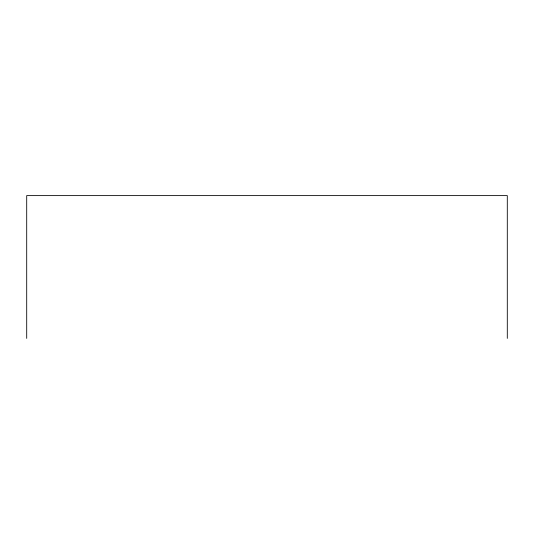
<?xml version="1.0" encoding="UTF-8"?>
<svg xmlns="http://www.w3.org/2000/svg" width="534" height="534" viewBox="0 0 534 534"><rect width="100%" height="100%" fill="white"/><g stroke="black" fill="none" stroke-linecap="round" stroke-linejoin="round"><path stroke-width="0.8" d="M507.3 338.389L507.3 195.611L26.7 195.611L26.7 338.389"/></g></svg>
